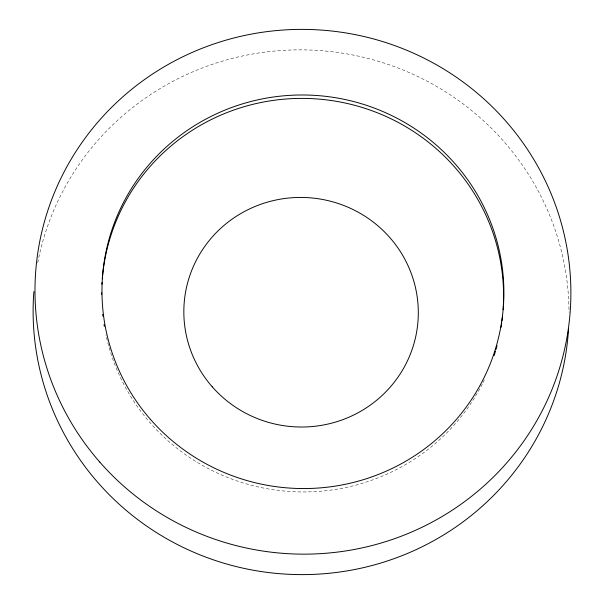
<?xml version="1.0" encoding="UTF-8"?>
<svg xmlns="http://www.w3.org/2000/svg" width="604" height="604" viewBox="0 0 604 604"><rect width="100%" height="100%" fill="white"/><g stroke="black" fill="none" stroke-linecap="round" stroke-linejoin="round"><path stroke-width="0.45" stroke-dasharray="3.02 2.27" d="M37.735 262.732A267.995 262.332 5.2 0 1 325.443 51.038A267.995 262.332 5.2 0 1 569.013 312.26M484.332 379.908A200.996 196.753 5.2 0 1 482.656 383.291M482.226 384.129A200.996 196.753 5.2 0 1 276.624 490.206A200.996 196.753 5.2 0 1 105.896 334.646"/><path stroke-width="0.91" d="M568.523 329.157A267.995 262.332 5.2 0 1 282.921 573.943A267.995 262.332 5.2 0 1 33.869 291.596M502.415 317.138A200.996 196.753 5.2 0 1 501.969 320.845M501.713 322.702A200.996 196.753 5.2 0 1 501.003 327.345M497.032 345.745A200.996 196.753 5.2 0 1 496.027 349.361M495.499 351.158A200.996 196.753 5.2 0 1 494.102 355.62M104.333 326.424A200.996 196.753 5.2 0 1 104.031 324.582M102.899 316.224A200.996 196.753 5.2 0 1 102.695 314.352M101.661 294.616A200.996 196.753 5.2 0 1 101.668 292.744M101.925 284.333A200.996 196.753 5.2 0 1 102.031 282.476M102.295 278.776A200.996 196.753 5.2 0 1 317.659 99.003A200.996 196.753 5.2 0 1 503.087 309.731M99.819 462.128A267.995 262.332 5.2 0 0 555.839 379.403A267.995 262.332 5.2 0 0 253.136 33.771A267.995 262.332 5.2 0 0 99.819 462.128M150.592 419.538A200.996 196.753 5.2 0 0 492.607 357.493A200.996 196.753 5.2 0 0 265.586 98.271A200.996 196.753 5.2 0 0 150.592 419.538M212.208 386.764A117.252 114.768 5.2 0 0 411.717 350.577A117.252 114.768 5.2 0 0 279.282 199.358A117.252 114.768 5.2 0 0 212.208 386.764"/></g></svg>
